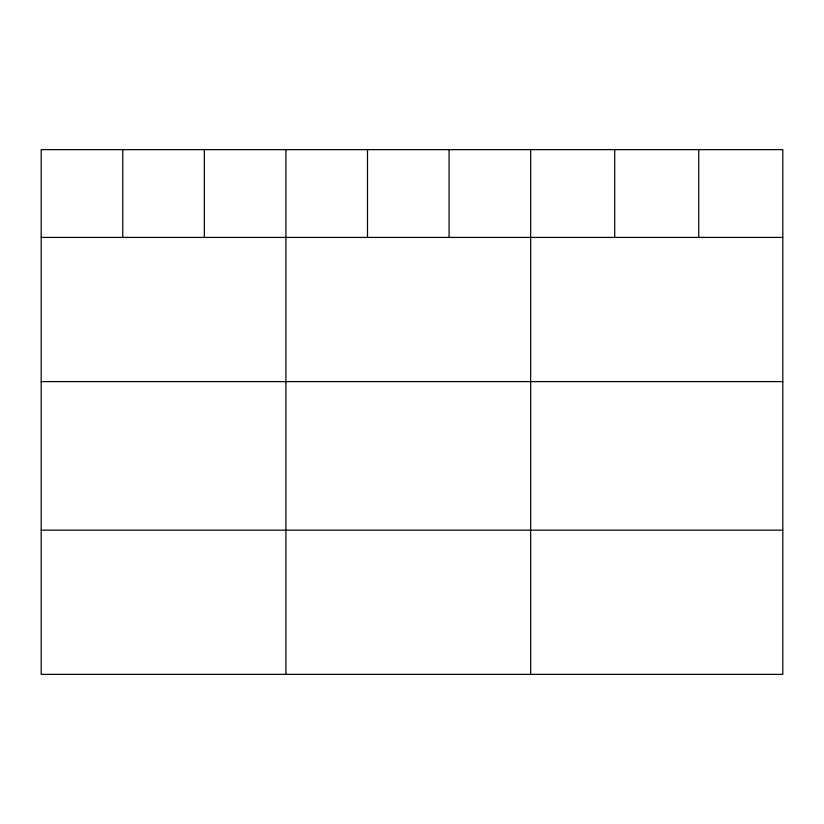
<?xml version="1.0" encoding="UTF-8"?>
<svg xmlns="http://www.w3.org/2000/svg" width="824" height="824" viewBox="0 0 824 824"><rect width="100%" height="100%" fill="white"/><g stroke="black" fill="none" stroke-linecap="round" stroke-linejoin="round"><path stroke-width="1.24" d="M782.8 237.425L782.8 674.372L41.2 674.372L41.2 149.628L782.8 149.628L782.8 237.425L41.2 237.425M41.2 381.615L782.8 381.615M41.2 530.172L782.8 530.172M698.752 149.628L698.752 237.425M614.704 149.628L614.704 237.425M530.656 149.628L530.656 674.372M449.08 149.628L449.08 237.425M367.504 149.628L367.504 237.425M285.928 149.628L285.928 674.372M204.352 149.628L204.352 237.425M122.776 149.628L122.776 237.425"/></g></svg>
